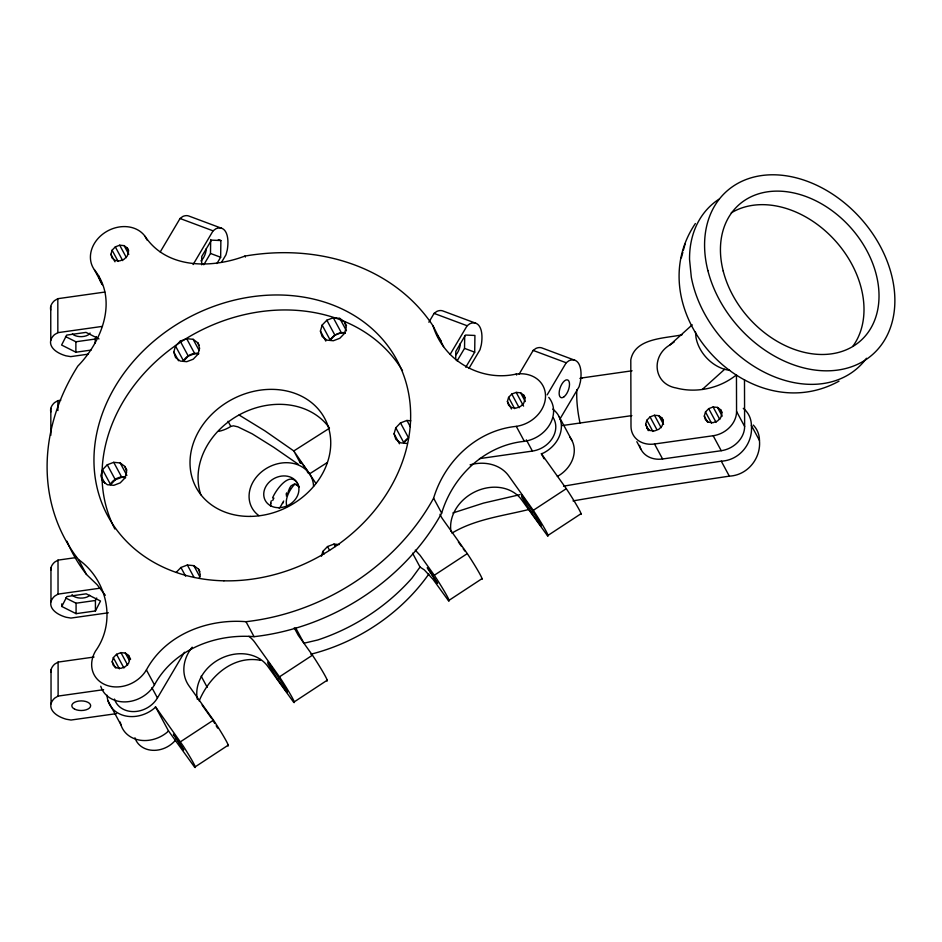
<?xml version="1.0" encoding="UTF-8"?>
<svg xmlns="http://www.w3.org/2000/svg" width="942" height="942" viewBox="0 0 942 942"><rect width="100%" height="100%" fill="white"/><g stroke="black" fill="none" stroke-linecap="round" stroke-linejoin="round"><path stroke-width="1.41" d="M695.49 331.973L696.032 337.742A33.453 24.975 48 0 0 729.626 370.3M201.659 264.796L201.765 256.448L211.432 240.139L220.875 240.54L220.652 257.248L216.931 263.524M203.802 264.749L210.49 253.457L210.678 239.527M455.704 359.714L455.81 351.354L465.478 335.046L474.921 335.458L474.697 352.167L465.772 367.227M457.094 360.916L464.536 348.375L464.7 335.835M743.297 408.333A31.345 25.987 -28.3 0 1 751.386 425.478C753.117 443.388 739.494 460.332 721.266 461.168L628.031 475.204L563.528 486.178M753.27 425.066A31.345 25.987 -28.3 0 1 759.452 440.456C761.171 458.354 747.559 475.298 729.332 476.146L636.097 490.181L573.007 500.897M695.361 223.537C636.957 310.071 747.642 431.318 839.016 381.157M270.578 503.158L271.308 500.744M681.337 257.849L682.856 252.256M683.433 250.042L685.034 244.178M127.335 248.04L128.524 251.797L127.358 255.883L124.156 259.215L119.752 260.887L115.348 260.463L112.122 258.061L110.932 254.305L112.098 250.219L115.313 246.886L119.705 245.203L124.109 245.626L127.335 248.04L128.677 250.537M102.56 469.669L100.853 475.663L102.596 481.174L107.329 484.706L113.782 485.33L120.235 482.869L124.945 477.983L126.652 471.989L124.909 466.478L120.176 462.946L113.723 462.322L107.27 464.783L102.56 469.669L110.626 484.647L115.336 479.761L121.777 477.3L125.651 477.676M197.867 342.841L199.622 348.34L197.902 354.333L193.192 359.22L186.751 361.681L180.299 361.069L175.553 357.536L173.811 352.025L175.518 346.032L180.228 341.145L186.681 338.684L193.134 339.308L197.867 342.841L199.209 345.337M128.583 655.455L129.772 659.212L128.607 663.298L125.392 666.63L121 668.314L116.596 667.89L113.37 665.476L112.18 661.731L113.346 657.634L116.549 654.301L120.953 652.629L125.345 653.053L128.583 655.455L130.597 659.2M199.28 578.282L200.305 574.691L198.562 569.18L193.828 565.647L187.364 565.023L180.923 567.496L176.213 572.371M344.478 321.905L346.232 327.404L344.513 333.397L339.803 338.284L333.362 340.745L326.909 340.121L322.176 336.588L320.421 331.089L322.14 325.096L326.85 320.209L333.291 317.748L339.744 318.361L344.478 321.905L346.503 325.649M321.457 556.239L322.823 551.435L327.533 546.548L333.986 544.087L339.144 544.582M407.015 443.447L400.562 442.834L395.817 439.29L394.074 433.791L395.793 427.798L400.491 422.911L406.944 420.45L410.818 420.815M523.811 395.216L525 398.972L523.834 403.058L520.62 406.391L516.228 408.063L511.824 407.639L508.598 405.237L507.408 401.48L508.574 397.394L511.789 394.062L516.181 392.39L520.585 392.802L523.811 395.216L525.153 397.712M648.19 430.588L645.659 424.336L646.836 420.25L650.062 416.917L654.454 415.257L658.858 415.681L662.073 418.095L663.415 420.591M720.724 409.829L721.902 413.585L720.724 417.671L717.51 421.003L713.118 422.664L708.714 422.24L705.487 419.826L704.31 416.07L705.487 411.984L708.702 408.651L713.106 406.979L717.498 407.415L720.724 409.829L722.067 412.325M94.377 269.742C118.398 299.956 101.901 341.51 77.833 366.085A212.821 176.437 -28.3 0 0 78.421 559.489C107.353 579.942 116.561 621.673 95.542 651.028A30.415 25.21 -28.3 0 0 106.375 685.199A30.415 25.21 -28.3 0 0 146.41 669.915C165.498 634.578 207.358 618.529 245.992 621.696A212.821 176.437 -28.3 0 0 433.614 498.153C444.742 461.003 476.899 430.282 516.287 426.361A30.415 25.21 -28.3 0 0 545.524 396.04A30.415 25.21 -28.3 0 0 516.122 374.092C480.809 382.016 443.611 360.704 433.084 325.956A212.821 176.437 -28.3 0 0 244.873 256.094C211.82 268.588 166.758 269.106 145.08 236.36A30.415 25.21 -28.3 0 0 104.998 232.509A30.415 25.21 -28.3 0 0 94.377 269.742L102.442 284.72A30.415 25.21 -28.3 0 1 98.792 275.982M100.735 686.247A30.415 25.21 -28.3 0 0 125.286 701.896A30.415 25.21 -28.3 0 0 154.464 684.881C173.564 649.544 215.412 633.495 254.057 636.674A212.821 176.437 -28.3 0 0 441.668 513.131C452.808 475.969 484.965 445.248 524.353 441.339A30.415 25.21 -28.3 0 0 550.093 423.947A30.415 25.21 -28.3 0 0 548.774 397.394M288.181 491.818L289.477 488.462M287.569 493.243L286.274 495.916M283.672 501.038L280.269 507.02A5.252 1.213 -56.6 0 1 279.279 508.303M95.224 342.959L95.224 339.038L96.496 336.553M61.795 606.471L66.87 596.557L86.217 593.825L100.5 601.02L95.436 610.946L76.078 613.666L61.795 606.471L61.795 603.857M95.436 610.946L95.425 600.478L96.696 598.005M272.568 497.918C276.512 488.592 292.079 467.844 299.038 486.849M114.453 699.058A24.327 20.171 -28.3 0 0 134.094 711.587A24.327 20.171 -28.3 0 0 157.444 697.963L184.444 652.217M160.222 251.961L180.052 218.497L182.842 216.448A30.415 13.765 -69.5 0 1 188.624 215.953L221.653 228.294M193.098 264.561L213.08 230.837L215.859 228.788A30.415 13.765 -69.5 0 1 227.269 249.96L225.974 254.787L221.535 262.288M199.151 700.942C209.171 676.78 232.592 655.102 260.475 660.295L259.968 659.365M428.869 322.223L434.097 313.403L436.876 311.366A30.415 13.765 -69.5 0 1 442.669 310.872L475.698 323.2M450.099 354.475L467.126 325.744L469.905 323.707A30.415 13.765 -69.5 0 1 481.303 344.878L480.02 349.706L468.916 368.44M519.113 374.162L533.172 350.424L535.963 348.387A30.415 13.765 -69.5 0 1 541.744 347.881L574.773 360.221M547.184 394.851L566.201 362.764L568.98 360.715A30.415 13.765 -69.5 0 1 580.378 381.899L579.095 386.726L559.984 418.966M412.572 553.201L420.038 567.06L411.878 578.235A182.465 151.262 -28.3 0 1 317.748 639.983L303.948 643.221L295.8 628.09M228.211 745.169L194.641 767.212A30.415 1.778 56.7 0 0 183.243 746.04L155.524 706.841L154.229 708.349A30.415 25.21 -28.3 0 1 123.897 715.543A30.415 25.21 -28.3 0 1 107.058 695.231M155.524 706.841L168.43 730.804L167.123 732.311A30.415 25.21 -28.3 0 1 120.27 722.09M198.609 354.027L194.747 353.662L188.294 356.123L183.584 360.998L175.518 346.032M322.14 325.096L330.195 340.062L334.905 335.175L341.357 332.714L345.231 333.091M736.22 375.046C719.747 388.269 696.691 393.426 676.226 387.986C653.23 383.983 650.851 356.1 669.915 344.949L692.24 324.825M702.32 389.423L724.657 369.288M669.915 344.949L674.26 341.911M451.925 533.113C475.298 519.042 503.499 515.863 529.581 509.316M180.452 741.79L213.457 720.135L216.248 724.386A30.415 1.778 56.7 0 1 227.646 745.569M248.9 636.333A39.529 32.77 -28.3 0 1 254.964 642.526L279.456 676.839L312.45 655.196L315.24 659.447A30.415 1.778 56.7 0 1 326.638 680.619M415.281 550.128L420.085 555.344L434.297 575.256L467.291 553.613L470.082 557.864A30.415 1.778 56.7 0 1 481.492 579.036M470.093 464.83A39.529 32.77 -28.3 0 1 508.81 475.993L533.29 510.317L566.295 488.663L569.086 492.913A30.415 1.778 56.7 0 1 580.484 514.085M277.325 678.899L287.016 692.476L287.251 690.71L268.117 661.779L267.881 663.557L277.325 678.899L279.586 677.416M531.17 512.377L540.861 525.954L541.097 524.188L521.95 495.257L521.715 497.023L531.17 512.377L533.431 510.894M197.337 699.329A39.529 32.77 -28.3 0 1 221.806 658.034A39.529 32.77 -28.3 0 1 267.869 666.477L293.645 702.273L327.215 680.218M420.038 567.06L424.336 569.91L432.99 579.295L448.486 600.69L482.057 578.635M450.924 531.359A39.529 32.77 -28.3 0 1 476.428 491.147A39.529 32.77 -28.3 0 1 521.715 499.955L547.49 535.739L581.049 513.696M329.276 428.351L293.81 450.947L264.949 430.883L239.08 415.01M327.239 462.569L309.506 473.873L293.81 450.947L300.463 463.299M104.774 292.067L57.815 298.685L54.495 300.651A30.415 15.531 0 0 0 50.703 310.059M102.442 326.379L57.839 332.667L54.518 334.634A30.415 15.531 0 0 0 65.916 355.817L70.744 356.629L88.006 354.192M60.771 400.244L57.898 400.644L54.565 402.611A30.415 15.531 0 0 0 50.786 412.031M76.467 557.523L58.015 560.125L54.695 562.091A30.415 15.531 0 0 0 50.727 570.275M99.758 588.232L58.039 594.119L54.718 596.086A30.415 15.531 0 0 0 66.117 617.257L70.944 618.07L108.342 612.795M94.059 657.021L58.098 662.096L54.766 664.063A30.415 15.531 0 0 0 50.809 672.235M103.596 689.674L58.121 696.079L54.789 698.046A30.415 15.531 0 0 0 66.199 719.217L71.015 720.041L116.549 713.624M218.615 431.377A30.415 25.21 -28.3 0 0 230.814 426.432L233.439 425.819L237.879 426.856L252.209 433.838L273.816 447.356L298.167 464.194M452.878 512.966L483.517 503.099L520.09 494.632M544.087 458.766L541.367 453.726L543.298 453.102A30.415 25.21 -28.3 0 0 552.777 409.122M682.032 334.799C664.817 338.508 635.049 337.848 630.799 359.797L630.999 426.443A24.327 20.171 -28.3 0 0 654.525 444L662.591 458.978L721.231 450.712A24.327 20.171 -28.3 0 0 744.627 426.443L744.486 379.732M580.649 378.119L632.082 370.783M562.127 425.572L631.858 415.61M479.466 458.636L532.395 451.077A24.327 20.171 -28.3 0 0 553.142 417.589M65.481 336.529L75.878 341.769L95.224 339.038M99.004 338.92L86.016 332.385L66.67 335.105L61.595 345.031L75.878 352.226L91.091 350.083M654.525 444L713.165 435.734A24.327 20.171 -28.3 0 0 736.562 411.477L736.456 374.845M65.681 597.982L76.078 603.21L95.425 600.478M180.052 218.497L213.08 230.837M434.097 313.403L467.126 325.744M533.172 350.424L566.201 362.764M218.332 239.586L220.875 240.54M210.49 253.457L220.652 257.248M464.536 348.375L474.697 352.167M296.565 484.706L293.716 484.306L290.996 485.942A38.622 18.487 46.7 0 0 289.618 488.58M646.848 428.092L650.062 430.506L654.466 430.941L658.87 429.269L662.085 425.937L663.262 421.851L662.073 418.095M66.976 541.226A212.821 176.437 -28.3 0 0 86.487 574.467L97.12 584.699L105.316 595.285M194.641 767.212L168.43 730.804M541.367 453.726L566.295 488.663M467.291 553.613L442.811 519.289A39.529 32.77 -28.3 0 1 439.996 514.308M458.377 541.944L461.604 546.478M463.217 548.739L464.83 550.999M312.45 655.196L298.237 635.273L294.245 627.843M213.457 720.135L188.965 685.823A39.529 32.77 -28.3 0 1 192.156 647.178M202.118 705.087L211.797 718.664M533.29 510.317L536.08 514.567A30.415 1.778 56.7 0 1 547.49 535.739M434.297 575.256L437.088 579.507A30.415 1.778 56.7 0 1 448.486 600.69M279.456 676.839L282.247 681.09A30.415 1.778 56.7 0 1 293.645 702.273M213.257 721.019L214.705 723.385M216.165 725.74L217.614 728.107M751.386 425.478L759.452 440.456M736.562 411.477L744.627 426.443M717.498 407.415L722.208 416.152M713.106 406.979L719.818 419.461M708.702 408.651L716.097 422.381M705.487 411.984L711.528 423.205M704.31 416.07L707.666 422.31M713.165 435.734L721.231 450.712M721.266 461.168L729.332 476.146M658.858 415.681L663.557 424.418M654.454 415.257L661.178 427.727M650.062 416.917L656.774 429.399M646.836 420.25L652.888 431.471M645.659 424.336L649.026 430.576M636.839 441.68L640.878 449.169M559.148 416.705L572.041 440.668M516.122 374.092L516.628 375.022M520.585 392.802L525.283 401.539M516.181 392.39L523.575 406.108M511.789 394.062L519.183 407.792M508.574 397.394L514.626 408.628M507.408 401.48L511.435 408.969M526.342 439.855L532.395 451.077M516.287 426.361L524.353 441.339M433.084 325.956L443.588 346.644M406.944 420.45L410.3 426.691M400.491 422.911L408.557 437.889L403.847 442.764L395.793 427.798M339.744 318.361L346.468 330.842M433.614 498.153L441.668 513.131M333.291 317.748L341.357 332.714M394.074 433.791L399.455 443.776M326.85 320.209L334.905 335.175M320.421 331.089L325.802 341.075M244.873 256.094L245.379 257.036M333.986 544.087L335.328 546.584M327.533 546.548L329.547 550.293M322.823 551.435L324.166 553.931M145.08 236.36L147.105 240.092M193.134 339.308L199.186 350.53M186.681 338.684L194.747 353.662M228.035 421.274L230.814 426.432M180.228 341.145L188.294 356.123M124.109 245.626L128.807 254.364M119.705 245.203L126.428 257.684M173.811 352.025L178.521 360.762M115.313 246.886L122.707 260.616M112.098 250.219L118.15 261.452M110.932 254.305L114.971 261.794M245.992 621.696L254.057 636.674M198.562 569.18L199.904 571.676M193.828 565.647L199.869 576.881M187.364 565.023L194.087 577.505M180.923 567.496L185.621 576.221M124.909 466.478L126.923 470.223M120.176 462.946L126.887 475.427M113.723 462.322L121.777 477.3M107.27 464.783L115.336 479.761M102.195 478.159L104.88 483.152M201.164 676.12L207.205 687.342M146.41 669.915L154.464 684.881M151.898 687.672L157.444 697.963M78.421 559.489L86.487 574.467M125.345 653.053L129.384 660.542M120.953 652.629L127.665 665.111M116.549 654.301L123.944 668.031M113.346 657.634L119.387 668.867M112.18 661.731L115.536 667.96M108.047 700.883L120.941 724.845M75.878 341.769L75.878 352.226M76.078 603.21L76.078 613.666M57.815 298.685L57.839 332.667M57.898 400.644L57.898 410.559M58.015 560.125L58.039 594.119M58.098 662.096L58.121 696.079M50.75 306.409L50.774 340.392M50.821 408.369L50.844 435.275M50.95 567.849L50.974 601.832M51.021 669.809L51.056 703.804M580.06 423.135A33.453 7.583 81.9 0 1 576.845 389.764M579.919 378.496A33.453 7.583 81.9 0 1 582.227 378.401M662.591 458.978A24.327 20.171 -28.3 0 1 639.524 445.389M866.475 358.266A109.484 81.719 48 0 1 768.425 374.221A109.484 81.719 48 0 1 691.31 277.183L689.544 259.474A109.484 81.719 48 0 1 718.876 199.268M731.263 212.88A91.233 68.095 48 0 1 834.824 240.245A91.233 68.095 48 0 1 852.851 346.279M200.823 494.785A72.981 60.512 -28.3 0 1 240.952 413.938A72.981 60.512 -28.3 0 1 329.476 428.068M110.367 484.247A13.376 11.092 -28.3 0 1 125.533 476.923M403.588 442.893A13.376 11.092 -28.3 0 1 408.31 438.018M183.584 360.692A13.376 11.092 -28.3 0 1 198.75 353.368M330.195 340.027A13.376 11.092 -28.3 0 1 345.373 332.703M569.78 437.088A30.415 25.21 -28.3 0 1 557.346 476.452M89.714 595.285A9.432 4.816 0 0 1 80.388 598.088A9.432 4.816 0 0 1 72.051 594.567M90.067 333.056A9.432 4.816 -0.1 0 1 81.813 336.635A9.432 4.816 -0.1 0 1 72.416 333.904M206.227 248.735A9.432 4.263 -69.5 0 1 200.94 260.899M460.273 343.653A9.432 4.263 -69.5 0 1 455.881 354.957M114.853 528.992A164.214 136.143 -28.3 0 1 194.24 333.88A164.214 136.143 -28.3 0 1 402.505 370.712M436.652 334.481A212.821 176.437 -28.3 0 1 441.15 340.933M428.881 573.972A176.378 146.234 -28.3 0 1 310.825 654.231M175.447 740.235A24.327 20.171 -28.3 0 1 152.439 750.303A24.327 20.171 -28.3 0 1 134.941 737.786M272.709 500.508A15.602 6.653 -57.2 0 1 273.875 498.106M270.566 506.325A18.228 14.707 -32 0 1 271.072 503.181M258.92 515.651A33.453 27.73 -28.3 0 1 268.27 467.35A33.453 27.73 -28.3 0 1 313.568 486.402M296.553 484.859A11.881 5.782 80 0 1 298.791 487.061M286.733 492.819A47.359 12.481 -45.2 0 1 286.05 494.244M282.541 503.452A35.219 1.437 -60.6 0 1 283.165 502.392M307.41 472.036A24.327 1.201 57.5 0 1 308.175 473.061M286.969 506.537A33.453 18.628 -34.4 0 1 295.011 483.752M300.545 463.028A33.453 1.648 57.5 0 1 315.911 483.458M427.962 568.344L427.221 567.708L437.594 583.392L427.962 568.344M174.129 734.866L173.375 734.23L183.761 749.926L174.129 734.866M707.889 270.637A109.484 81.719 48 0 0 867.229 358.749A109.484 81.719 48 0 0 824.085 189.024A109.484 81.719 48 0 0 707.889 270.637M723.197 270.99A91.233 68.095 48 0 0 855.984 344.419A91.233 68.095 48 0 0 820.035 202.989A91.233 68.095 48 0 0 723.197 270.99M250.266 516.404A72.981 60.512 -28.3 0 0 325.732 420.45A72.981 60.512 -28.3 0 0 205.097 421.804A72.981 60.512 -28.3 0 0 250.266 516.404M74.606 709.138A9.432 4.816 -0.1 0 0 90.35 706.924A9.432 4.816 -0.1 0 0 78.728 701.072A9.432 4.816 -0.1 0 0 74.606 709.138M564.223 396.629A9.432 4.263 -69.5 0 0 568.874 381.121A9.432 4.263 -69.5 0 0 559.889 388.599A9.432 4.263 -69.5 0 0 564.223 396.629M223.913 580.814A164.214 136.143 -28.3 0 0 401.41 369.452A164.214 136.143 -28.3 0 0 131.586 363.482A164.214 136.143 -28.3 0 0 223.913 580.814M279.162 507.691A18.239 15.131 -28.3 0 0 297.531 483.423A18.239 15.131 -28.3 0 0 267.281 484.329A18.239 15.131 -28.3 0 0 279.162 507.691"/></g></svg>
